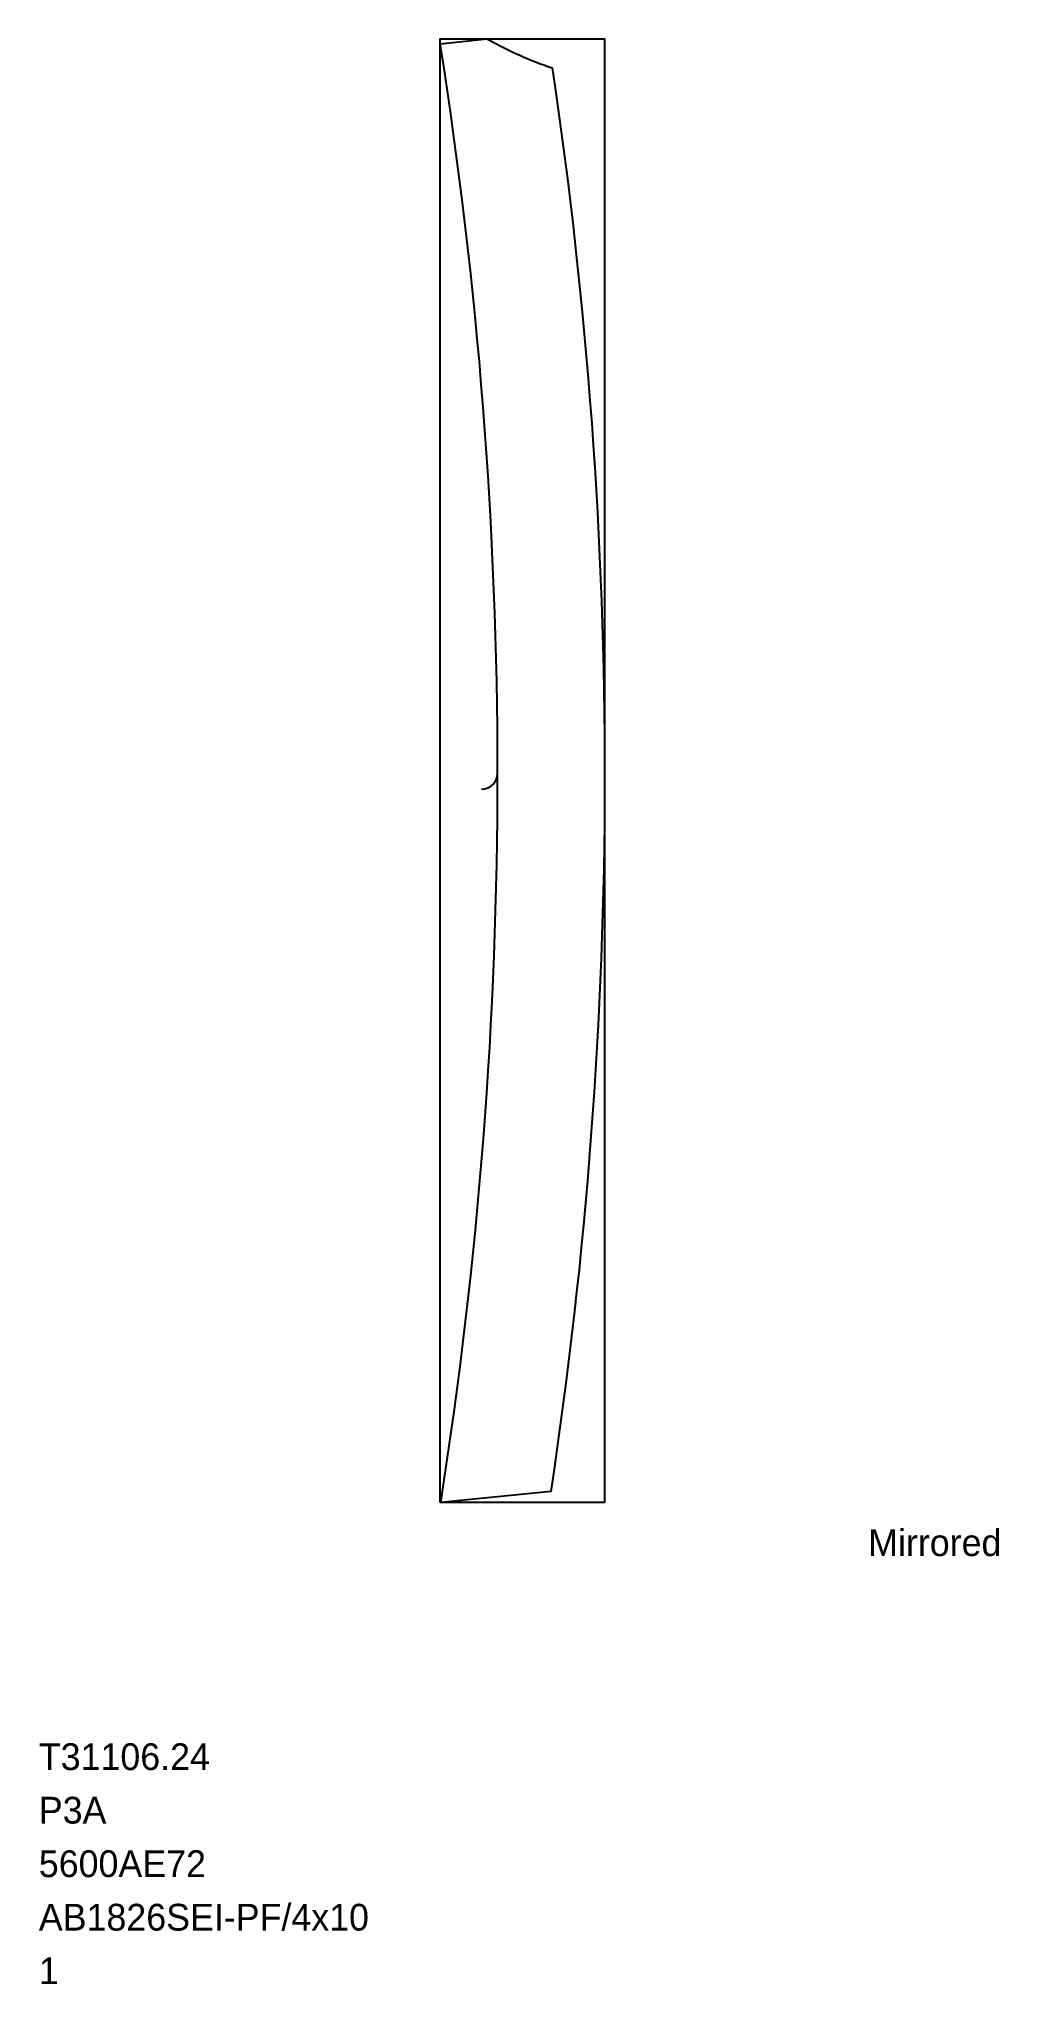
# Model space of a CAD drawing. Header units: metres. Extents: x -7.5 to 10.4, y -9 to 27.4.
import ezdxf

# ---------------------------------------------------------------- set-up
doc = ezdxf.new("R2010")
doc.units = ezdxf.units.M

msp = doc.modelspace()

# ---------------------------------------------------------------- linework, layer by layer
at = {"layer": 'BORDER_Z0P04', "color": 7}
msp.add_lwpolyline([(0, 0), (0, 27.3532), (3.0728, 27.3532), (3.0728, 0)], close=True, dxfattribs=at)
at = {"layer": 'ROUTE_Z0P25LT130RAMP', "color": 3}
msp.add_lwpolyline([(0.774031, 13.332176, 0.414213562), (1.07391, 13.632295, 0.039129607), (0, 27.263703), (0.880431, 27.3532, 0.047533131), (2.092941, 26.81175, -0.074728481), (2.066826, 0.209018), (0.010916, 0.000032, 0.039129607), (1.07391, 13.632295)], format="xyb", dxfattribs=at)

# ---------------------------------------------------------------- texts
at = {"layer": 'DESCRIPTION', "color": 1}
msp.add_text('P3A', height=0.5, dxfattribs=at).set_placement((-7.5, -6))
at = {"layer": 'FILENAME', "color": 1}
msp.add_text('5600AE72', height=0.5, dxfattribs=at).set_placement((-7.5, -7))
at = {"layer": 'ITEMNUMBER', "color": 1}
msp.add_text('T31106.24', height=0.5, dxfattribs=at).set_placement((-7.5, -5))
at = {"layer": 'MATERIALNAME', "color": 1}
msp.add_text('AB1826SEI-PF/4x10', height=0.5, dxfattribs=at).set_placement((-7.5, -8))
at = {"layer": 'Qty', "color": 1}
msp.add_text('1', height=0.5, dxfattribs=at).set_placement((-7.5, -9))
at = {"layer": 'RUNFIELD', "color": 1}
msp.add_text('Mirrored', height=0.5, dxfattribs=at).set_placement((8, -1))

doc.saveas('drawing.dxf')
